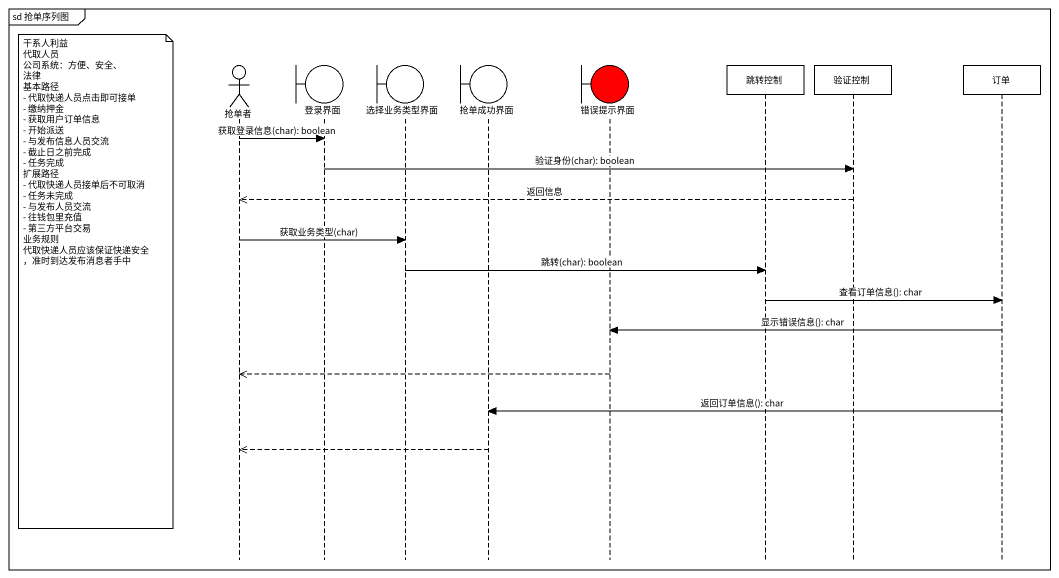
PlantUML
@startuml
mainframe sd 抢单序列图
hide footbox
actor 抢单者
boundary 登录界面
boundary 选择业务类型界面
boundary 抢单成功界面
boundary 错误提示界面 #FF0000
participant 跳转控制
participant 验证控制
participant 订单

抢单者 -> 登录界面 : 获取登录信息(char): boolean
登录界面 -> 验证控制 : 验证身份(char): boolean
验证控制 -->> 抢单者 : 返回信息
抢单者 -> 选择业务类型界面 : 获取业务类型(char)
选择业务类型界面 -> 跳转控制 : 跳转(char): boolean
note left of 抢单者
  干系人利益
  代取人员
  公司系统：方便、安全、
  法律
  基本路径
  - 代取快递人员点击即可接单
  - 缴纳押金
  - 获取用户订单信息
  - 开始派送
  - 与发布信息人员交流
  - 截止日之前完成
  - 任务完成
  扩展路径
  - 代取快递人员接单后不可取消
  - 任务未完成
  - 与发布人员交流
  - 往钱包里充值
  - 第三方平台交易
  业务规则
  代取快递人员应该保证快递安全，准时到达发布消息者手中
end note
跳转控制 -> 订单 : 查看订单信息(): char
订单 -> 错误提示界面 : 显示错误信息(): char
错误提示界面 -->> 抢单者
订单 -> 抢单成功界面 : 返回订单信息(): char
抢单成功界面 -->> 抢单者
@enduml
